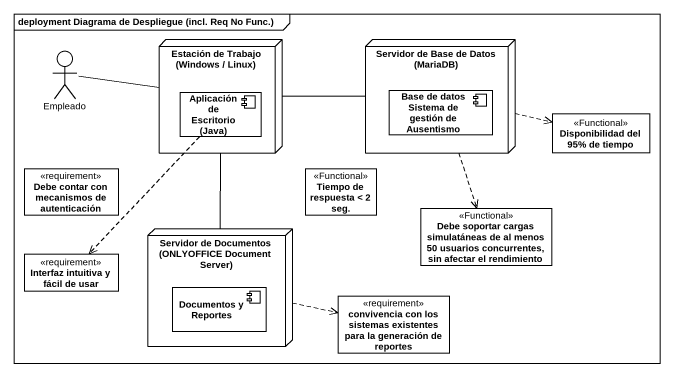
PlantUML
@startuml
mainframe deployment Diagrama de Despliegue (incl. Req No Func.)
allowmixing
hide circle
hide empty members
actor Empleado
node "Estación de Trabajo (Windows / Linux)" as Estación_de_Trabajo_Windows {
  component "Aplicación de Escritorio (Java)" as Aplicación_de_Escritorio
}
node "Servidor de Base de Datos (MariaDB)" as Servidor_de_Base_de_Datos {
  component "Base de datos Sistema de gestión de Ausentismo" as Base_de_datos_Sistema_de
}
class "Disponibilidad del 95% de tiempo" as Disponibilidad_del_95_de <<Functional>>
class "Debe contar con mecanismos de autenticación" as Debe_contar_con_mecanismos <<requirement>>
class "Tiempo de respuesta < 2 seg." as Tiempo_de_respuesta_2_seg <<Functional>>
class "Debe soportar cargas simulatáneas de al menos 50 usuarios concurrentes, sin afectar el rendimiento" as Debe_soportar_cargas <<Functional>>
class "Interfaz intuitiva y fácil de usar" as Interfaz_intuitiva_y_fácil <<requirement>>
node "Servidor de Documentos (ONLYOFFICE Document Server)" as Servidor_de_Documentos {
  component "Documentos y Reportes" as Documentos_y_Reportes
}
class "convivencia con los sistemas existentes para la generación de reportes" as convivencia_con_los <<requirement>>
Empleado -right- Estación_de_Trabajo_Windows
Estación_de_Trabajo_Windows -right- Servidor_de_Base_de_Datos
Estación_de_Trabajo_Windows -- Servidor_de_Documentos
Servidor_de_Base_de_Datos .right.> Disponibilidad_del_95_de
Servidor_de_Base_de_Datos ..> Debe_soportar_cargas
Aplicación_de_Escritorio ..> Interfaz_intuitiva_y_fácil
Servidor_de_Documentos .right.> convivencia_con_los
@enduml
